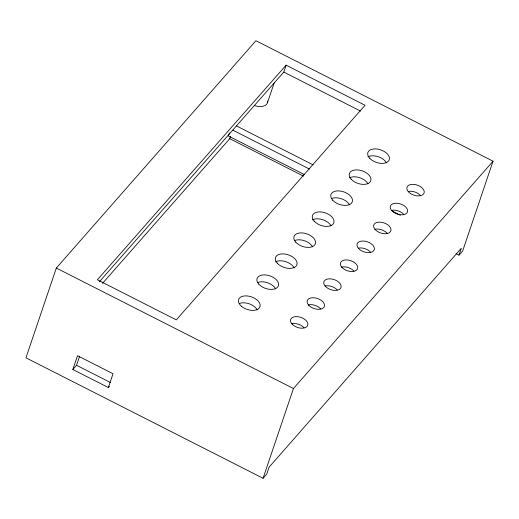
<?xml version="1.0" encoding="UTF-8"?>
<svg xmlns="http://www.w3.org/2000/svg" width="519" height="519" viewBox="0 0 519 519"><rect width="100%" height="100%" fill="white"/><g stroke="black" fill="none" stroke-linecap="round" stroke-linejoin="round"><path stroke-width="0.78" d="M458.978 255.153L462.669 250.949L493.05 161.195L255.932 40.716L56.331 268.051L25.95 357.805L263.068 478.284L266.76 474.081L269.095 467.178L461.313 248.251L458.978 255.153L456.188 253.733M72.848 369.496L77.519 355.697L113.038 373.745L108.367 387.544L72.848 369.496L76.546 365.298L79.66 356.099M229.43 132.909L228.392 135.978L304.166 174.481M102.522 283.348L229.748 138.683L230.527 136.38M267.441 102.788L274.142 82.988M99.317 281.83L283.783 72.076L286.118 65.167L365.052 105.273L176.304 319.892L97.371 279.786L286.118 65.167M263.068 478.284L293.449 388.53L493.05 161.195M108.367 387.544L109.425 386.344M283.783 72.076L360.562 111.085M236.586 125.974L313.087 164.841M232.895 130.172L309.395 169.038M392.39 211.207L400.324 215.242M229.748 138.683L303.362 176.084M56.331 268.051L293.449 388.53M76.546 365.298L110.644 382.62M291.873 323.759A9.024 5.313 18.7 0 1 304.004 327.703M367.88 156.842A11.275 6.643 18.7 0 1 386.46 162.875M331.583 198.537A11.275 6.643 18.7 0 1 349.521 204.875M349.41 177.842A11.275 6.643 18.7 0 1 367.99 183.875M408.219 191.459A9.024 5.313 18.7 0 1 420.358 195.404M391.598 210.357A9.024 5.313 18.7 0 1 403.737 214.302M239.227 303.544A11.275 6.643 18.7 0 1 257.171 309.862M257.709 282.537A11.275 6.643 18.7 0 1 275.647 288.875M294.649 240.537A11.275 6.643 18.7 0 1 312.581 246.875M275.537 261.842A11.275 6.643 18.7 0 1 294.117 267.875M358.357 248.16A9.024 5.313 18.7 0 1 370.488 252.098M374.978 229.262A9.024 5.313 18.7 0 1 387.116 233.2M341.736 267.058A9.024 5.313 18.7 0 1 353.867 271.002M312.477 219.842A11.275 6.643 18.7 0 1 331.051 225.875M325.115 285.963A9.024 5.313 18.7 0 1 337.246 289.9M308.494 304.861A9.024 5.313 18.7 0 1 320.625 308.799M267.57 101.017A11.275 6.643 18.7 0 1 254.81 105.668M292.054 324.057A9.024 5.313 18.7 0 0 307.092 326.438A9.024 5.313 18.7 0 0 298.451 316.785A9.024 5.313 18.7 0 0 292.054 324.057M369.619 158.178A11.275 6.643 18.7 0 0 388.42 161.156A11.275 6.643 18.7 0 0 377.618 149.089A11.275 6.643 18.7 0 0 369.619 158.178M332.685 200.178A11.275 6.643 18.7 0 0 351.48 203.15A11.275 6.643 18.7 0 0 340.685 191.089A11.275 6.643 18.7 0 0 332.685 200.178M351.155 179.178A11.275 6.643 18.7 0 0 369.95 182.15A11.275 6.643 18.7 0 0 359.148 170.089A11.275 6.643 18.7 0 0 351.155 179.178M408.401 191.758A9.024 5.313 18.7 0 0 423.439 194.138A9.024 5.313 18.7 0 0 414.798 184.485A9.024 5.313 18.7 0 0 408.401 191.758M391.78 210.662A9.024 5.313 18.7 0 0 406.818 213.037A9.024 5.313 18.7 0 0 398.177 203.383A9.024 5.313 18.7 0 0 391.78 210.662M241.582 306.372A11.275 6.643 18.7 0 0 259.798 307.151A11.275 6.643 18.7 0 0 246.447 295.895A11.275 6.643 18.7 0 0 241.582 306.372M258.812 284.178A11.275 6.643 18.7 0 0 277.607 287.15A11.275 6.643 18.7 0 0 266.811 275.083A11.275 6.643 18.7 0 0 258.812 284.178M295.746 242.178A11.275 6.643 18.7 0 0 314.546 245.15A11.275 6.643 18.7 0 0 303.745 233.089A11.275 6.643 18.7 0 0 295.746 242.178M277.282 263.178A11.275 6.643 18.7 0 0 296.077 266.15A11.275 6.643 18.7 0 0 285.275 254.083A11.275 6.643 18.7 0 0 277.282 263.178M358.538 248.458A9.024 5.313 18.7 0 0 373.576 250.839A9.024 5.313 18.7 0 0 364.935 241.186A9.024 5.313 18.7 0 0 358.538 248.458M375.159 229.56A9.024 5.313 18.7 0 0 390.197 231.941A9.024 5.313 18.7 0 0 381.556 222.288A9.024 5.313 18.7 0 0 375.159 229.56M341.917 267.363A9.024 5.313 18.7 0 0 356.955 269.737A9.024 5.313 18.7 0 0 348.314 260.084A9.024 5.313 18.7 0 0 341.917 267.363M314.216 221.178A11.275 6.643 18.7 0 0 333.016 224.15A11.275 6.643 18.7 0 0 322.215 212.089A11.275 6.643 18.7 0 0 314.216 221.178M325.296 286.261A9.024 5.313 18.7 0 0 340.334 288.635A9.024 5.313 18.7 0 0 331.693 278.982A9.024 5.313 18.7 0 0 325.296 286.261M308.675 305.159A9.024 5.313 18.7 0 0 323.713 307.54A9.024 5.313 18.7 0 0 315.072 297.887A9.024 5.313 18.7 0 0 308.675 305.159"/></g></svg>
